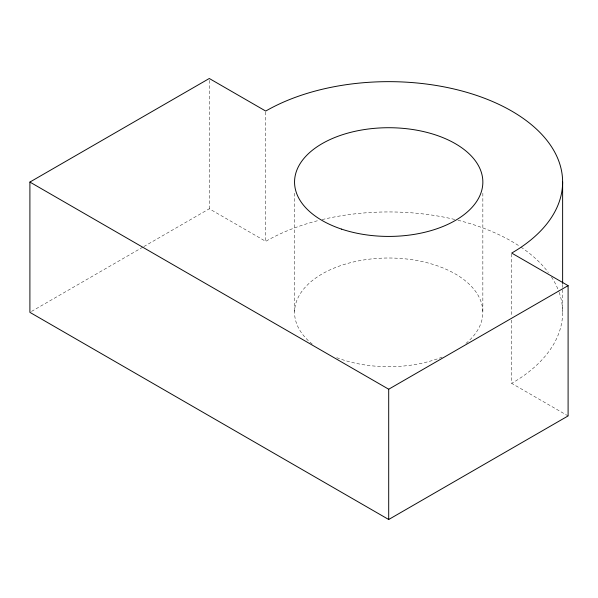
<?xml version="1.0" encoding="UTF-8"?>
<svg xmlns="http://www.w3.org/2000/svg" width="598" height="598" viewBox="0 0 598 598"><rect width="100%" height="100%" fill="white"/><g stroke="black" fill="none" stroke-linecap="round" stroke-linejoin="round"><path stroke-width="0.45" stroke-dasharray="2.99 2.24" d="M31.515 311.423L143.034 247.034M143.841 246.57L209.3 208.777L265.714 241.353A173.928 100.419 0 0 1 319.414 220.251M511.686 320.079L511.686 383.363L568.1 415.931M562.628 284.439L562.628 312.358M511.686 254.008L511.686 316.357M482.848 193.236L482.848 312.358M294.552 193.236L294.552 312.358M265.714 111.998L265.714 241.353M209.3 80.356L209.3 208.777M312.253 344.074A94.148 54.351 0 0 1 325.828 271.903A94.148 54.351 0 0 1 451.572 271.903A94.148 54.351 0 0 1 465.147 344.074M442.094 357.118A94.148 54.351 0 0 1 335.306 357.118M559.137 292.332A173.928 100.419 0 0 1 511.686 383.363M322.143 219.586A173.928 100.419 0 0 1 455.257 219.586M457.986 220.251A173.928 100.419 0 0 1 520.215 246.645M520.955 247.138A173.928 100.419 0 0 1 548.344 272.509M551.476 276.979A173.928 100.419 0 0 1 558.824 291.473"/><path stroke-width="0.9" d="M29.9 182.069L209.3 78.495L265.714 111.064A173.928 100.419 0 0 1 511.686 111.064A173.928 100.419 0 0 1 511.686 253.074L568.1 285.642L568.1 415.931L388.7 519.505L29.9 312.358L29.9 182.069L388.7 389.223L568.1 285.642M562.628 182.069L562.628 283.504M388.7 389.223L388.7 519.505M341.63 229.139A94.148 54.351 0 0 0 482.848 182.069A94.148 54.351 0 0 0 341.63 134.999A94.148 54.351 0 0 0 341.63 229.139"/></g></svg>
